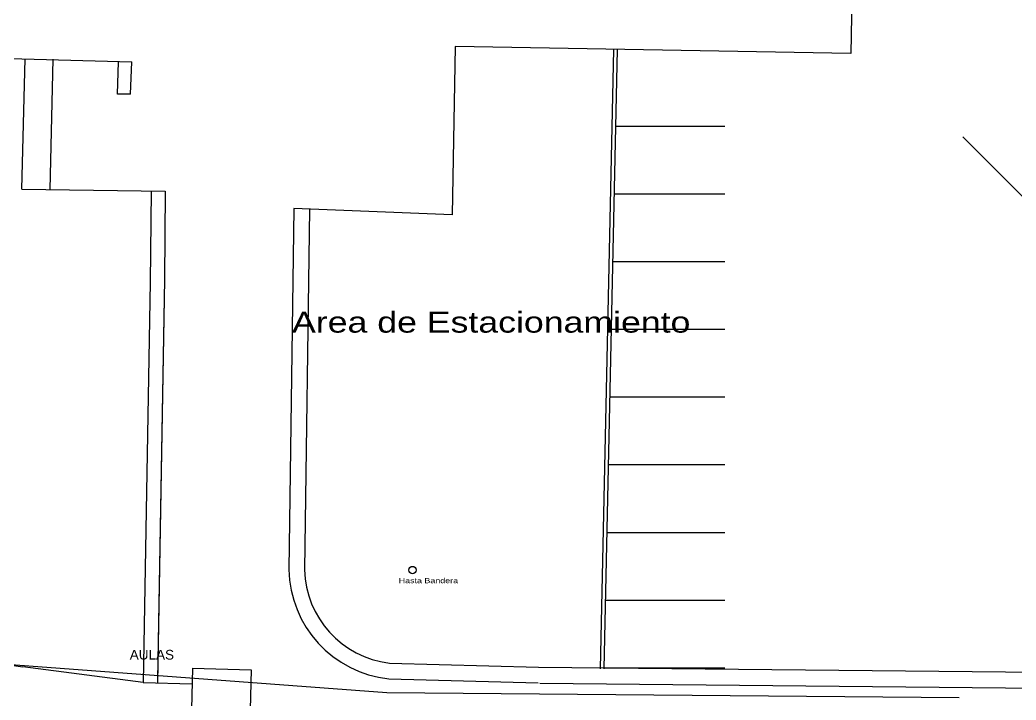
# Model space of a CAD drawing. Header units: millimetres. Extents: x 793 to 3159, y 750 to 2095.
# Drawn here: x 1299.13 to 1340.32, y 1083.62 to 1111.74 of the extents above; entities that cross this region are included whole.
import ezdxf

# ---------------------------------------------------------------- set-up
doc = ezdxf.new("R2010")
doc.units = ezdxf.units.MM
doc.linetypes.add('CONTINUA', pattern=[0])
for name, color, linetype in [('A-BANQUETA', 8, 'Continuous'), ('A-TEXTO', 2, 'Continuous'), ('BANQUEtas existentes', 122, 'Continuous'), ('ESTACIONAMIENTO', 8, 'Continuous'), ('GUARNICIONES', 8, 'Continuous'), ('LINEAS DE PAVIEMENTOS', 9, 'Continuous'), ('MUROS EXISTENTE', 7, 'Continuous'), ('TUBO TERMEX', 50, 'Continuous'), ('VERTICES', 210, 'Continuous')]:
    doc.layers.add(name, color=color, linetype=linetype)
doc.styles.add('kobalt', font='arial.ttf', dxfattribs={"height": 0.15})
doc.styles.add('VERTICES', font='arial.ttf', dxfattribs={"height": 0.5})

msp = doc.modelspace()

# ---------------------------------------------------------------- linework, layer by layer
at = {"layer": 'A-BANQUETA', "linetype": 'CONTINUA', "ltscale": 0.5}
for p, q in [((1297.641922283416, 1085.168823896192, 293.7208851435402), (1314.303868876152, 1083.939754344739, 293.7208851435402)), ((1314.303868876152, 1083.939754344739, 293.7208851435402), (1337.962756473593, 1083.724854079757, 293.7208851435402))]:
    msp.add_line(p, q, dxfattribs=at)
at = {"layer": 'BANQUEtas existentes'}
for p, q in [((1333.538269664642, 1113.082262981248, 307.511567431835), (1333.487409483488, 1110.359343516391, 307.5049173997085)), ((1317.130826231754, 1110.646682646807, 306.9960000000024), (1317.00080835187, 1103.685869522609, 306.9790000000025)), ((1333.487409483488, 1110.359343516391, 306.9173712896175), (1317.130826231754, 1110.646682646807, 306.9960000000024)), ((1292.773269359568, 1110.315762385942, 307.655000000002), (1303.752124958053, 1110.005667647097, 307.892000000003)), ((1299.215487148577, 1104.741951310758, 307.3964585406679), (1299.346107633341, 1110.130114387471, 307.4531326070933)), ((1300.377889525691, 1104.725176358346, 307.4120000000033), (1300.508510010455, 1110.11333943506, 307.4686740664288)), ((1303.165364117325, 1108.677446010273, 307.0740000000037), (1303.212067515844, 1110.014720773541, 307.9340000000043)), ((1303.705421559534, 1108.66839288383, 307.0320000000024), (1303.752124958053, 1110.005667647097, 307.892000000003)), ((1303.705421559534, 1108.66839288383, 307.0320000000024), (1303.165364117325, 1108.677446010273, 307.0740000000037)), ((1299.215487148577, 1104.741951310758, 307.4044797686688), (1305.14231815267, 1104.656419562858, 307.4428237544685)), ((1317.00080835187, 1103.685869523075, 306.9790000000028), (1310.453740828984, 1103.944341988053, 306.9823305086205)), ((1285.06754538745, 1087.024958443579, 302.4310000000019), (1299.256663104076, 1084.998899343174, 303.5210000000057)), ((1304.230164313362, 1084.343894162431, 304.0740000000037), (1299.256663104076, 1084.998899343174, 303.5210000000057)), ((1306.267919845726, 1084.944022807043, 304.3860000000018), (1306.210335203003, 1082.668674699713, 304.3270000000043)), ((1306.267919845726, 1084.944022807043, 304.3860000000018), (1308.694374841602, 1084.867262445141, 304.4190000000012)), ((1308.694374841602, 1084.867262445141, 304.4190000000012), (1308.636790198878, 1082.59191433781, 304.3600000000038)), ((1304.230280655691, 1084.350753168326, 304.306551968009), (1306.248505333228, 1084.286907081708, 304.3340000000022))]:
    msp.add_line(p, q, dxfattribs=at)
at = {"layer": 'ESTACIONAMIENTO'}
for p, q in [((1323.754717280791, 1107.35517257767, 306.9069934398029), (1328.280364532971, 1107.355172577671, 306.9069934398029)), ((1341.651973631046, 1103.37340586291), (1338.116439725113, 1106.908939768842)), ((1323.695423187313, 1104.55517257767, 306.9069934398029), (1328.280364532971, 1104.555172577671, 306.9069934398029)), ((1323.636129093836, 1101.755172577671, 306.9069934398029), (1328.280364532971, 1101.755172577671, 306.9069934398029)), ((1323.576835000358, 1098.955172577671, 306.9069934398029), (1328.280364532971, 1098.955172577671, 306.9069934398029)), ((1323.517540906881, 1096.155172577671, 306.9069934398029), (1328.280364532971, 1096.155172577671, 306.9069934398029)), ((1323.458246813403, 1093.355172577671, 306.9069934398029), (1328.280364532971, 1093.355172577671, 306.9069934398029)), ((1323.398952719926, 1090.555172577671, 306.9069934398029), (1328.280364532971, 1090.555172577671, 306.9069934398029)), ((1323.339658626448, 1087.755172577671, 306.9069934398029), (1328.280364532971, 1087.755172577671, 306.9069934398029))]:
    msp.add_line(p, q, dxfattribs=at)
at = {"layer": 'GUARNICIONES'}
msp.add_line((1323.671696867234, 1110.519686838828, 306.9160000000006), (1323.129423998376, 1084.912346482493, 306.7840000000028), dxfattribs=at)
at = {"layer": 'LINEAS DE PAVIEMENTOS'}
msp.add_line((1323.821663245348, 1110.516511081468, 306.9160000000006), (1323.279390376491, 1084.909170725133, 306.7840000000028), dxfattribs=at)
at = {"layer": 'MUROS EXISTENTE'}
for p, q in [((1304.551280313135, 1104.664948994976, 307.4390000000017), (1304.510864428557, 1100.892672287982, 306.6830000000041)), ((1305.14231815267, 1104.656419562858, 307.4099961808428), (1305.103238976466, 1101.008906512737, 306.6790000000033)), ((1310.453740828925, 1103.944341988053, 306.9820325370051), (1310.248887931543, 1089.014271098405, 306.9530000000009)), ((1310.453740828925, 1103.944341988053, 306.9820325370051), (1310.248887931543, 1089.014271098405, 306.9530000000009)), ((1310.453740828925, 1103.944341988053, 306.9820325370051), (1310.248887931543, 1089.014271098405, 306.9530000000009)), ((1311.103450072427, 1103.918692038145, 306.9820000000032), (1310.898826755314, 1089.005353401166, 306.9530000000009)), ((1311.103450072427, 1103.918692038145, 306.9820000000032), (1310.898826755314, 1089.005353401166, 306.9530000000009)), ((1311.103450072427, 1103.918692038145, 306.9820000000032), (1310.898826755314, 1089.005353401166, 306.9530000000009)), ((1304.510864428557, 1100.892672287982, 306.6830000000041), (1304.230164313362, 1084.343894162431, 304.0740000000037)), ((1305.103238976466, 1101.008906512737, 306.6790000000033), (1304.82036700684, 1084.332085918851, 304.049813446207)), ((1305.103238976466, 1101.008906512737, 306.6790000000033), (1304.822538861212, 1084.460128387187, 304.0700000000028)), ((1314.408920070644, 1085.149450015959, 306.9560000000015), (1320.57292513697, 1084.982083524328, 306.9450000000028)), ((1314.408920070644, 1085.149450015959, 306.9560000000015), (1320.57292513697, 1084.982083524328, 306.9450000000028)), ((1314.408920070644, 1085.149450015959, 306.9560000000015), (1320.57292513697, 1084.982083524328, 306.9450000000028)), ((1320.57292513697, 1084.982083524328, 306.9450000000028), (1347.072757008391, 1084.718684992504, 306.5730000000035)), ((1320.57292513697, 1084.982083524328, 306.9450000000028), (1347.072757008391, 1084.718684992504, 306.5730000000035)), ((1320.57292513697, 1084.982083524328, 306.9450000000028), (1347.072757008391, 1084.718684992504, 306.5730000000035)), ((1323.28036453297, 1084.955172577671, 306.9069934398029), (1328.280364532971, 1084.955172577671, 306.9069934398029)), ((1314.391277622453, 1084.499689487957, 306.9560000000015), (1320.55528268878, 1084.332322996326, 306.9450000000028)), ((1314.391277622453, 1084.499689487957, 306.9560000000015), (1320.55528268878, 1084.332322996326, 306.9450000000028)), ((1314.391277622453, 1084.499689487957, 306.9560000000015), (1320.55528268878, 1084.332322996326, 306.9450000000028)), ((1320.628520421473, 1084.323377091654, 306.8490000000015), (1347.128352292894, 1084.059978559829, 306.4770000000021)), ((1320.628520421473, 1084.323377091654, 306.8490000000015), (1347.128352292894, 1084.059978559829, 306.4770000000021)), ((1320.628520421473, 1084.323377091654, 306.8490000000015), (1347.128352292894, 1084.059978559829, 306.4770000000021))]:
    msp.add_line(p, q, dxfattribs=at)
for centre, radius, start, end in [((1314.880797496378, 1089.106584126346, 306.9530000000009), 4.632829363568914, 181.1417422412693, 263.9346186034731), ((1314.885978496131, 1089.109324282252, 306.9530000000009), 3.988507107728935, 181.4937337124775, 263.1305048633178)]:
    msp.add_arc(centre, radius, start, end, dxfattribs=at)
at = {"layer": 'TUBO TERMEX'}
msp.add_circle((1315.364943066692, 1088.9962241554, 306.9590000000022), 0.1525819452881976, dxfattribs=at)

# ---------------------------------------------------------------- texts
at = {"layer": 'A-TEXTO', "insert": (1303.032102859951, 1085.695807029709, 293.7208851435402), "char_height": 0.4, "width": 3.111190914997223, "attachment_point": 1, "style": 'kobalt'}
msp.add_mtext('\\pxqc;AULAS', dxfattribs=at)
at = {"layer": 'VERTICES', "color": 0, "style": 'VERTICES', "width": 1.221413788059446}
for s, height, p in [('Area de Estacionamiento', 0.8640000000000001, (1310.383323654176, 1098.812203637626, 306.9720527453704)), ('Hasta Bandera', 0.216, (1314.790867944328, 1088.452209288005))]:
    msp.add_text(s, height=height, dxfattribs=at).set_placement(p)

doc.saveas('drawing.dxf')
